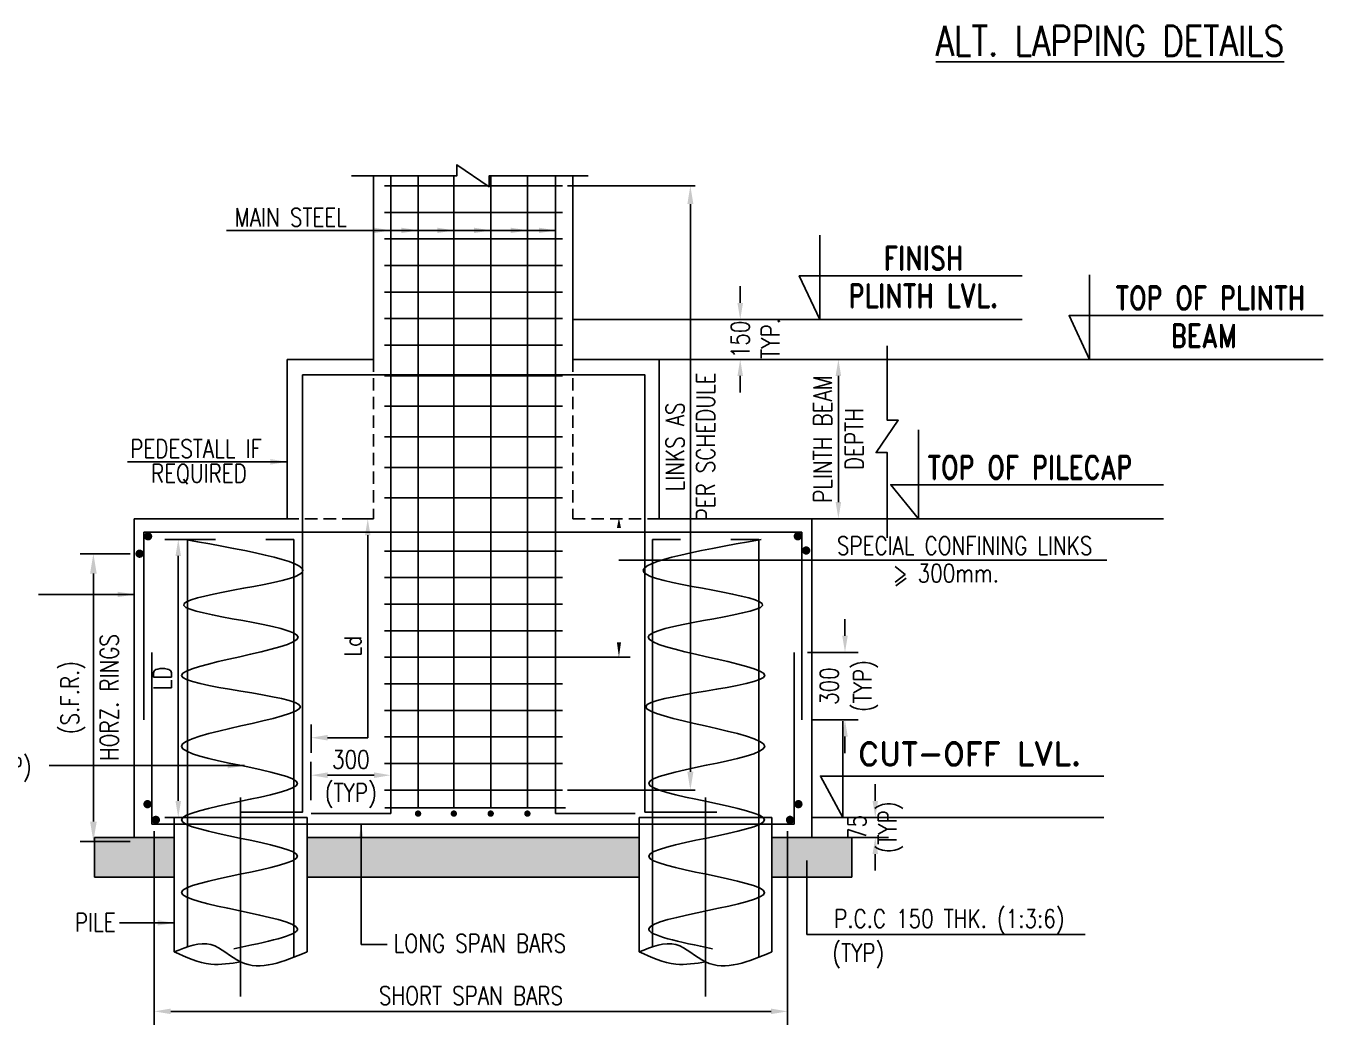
# Model space of a CAD drawing. Extents: x 455722 to 1142355, y -625363 to -272741.
# Drawn here: x 585997 to 605524, y -322401 to -307158 of the extents above; entities that cross this region are included whole.
import ezdxf
from ezdxf.enums import TextEntityAlignment as Align
from ezdxf.lldxf.tags import DXFTag

# ---------------------------------------------------------------- set-up
doc = ezdxf.new("R2010")
doc.units = 0
doc.header["$LTSCALE"] = 500
doc.header["$MEASUREMENT"] = 0
doc.linetypes.add('CENTER2', pattern=[1.125, 0.75, -0.125, 0.125, -0.125])
doc.linetypes.add('HIDDEN2', pattern=[0.1875, 0.125, -0.0625])
doc.layers.get('DEFPOINTS').update_dxf_attribs({"color": 4})
for name, color, linetype in [('CEN', 8, 'CENTER'), ('COL', 1, 'Continuous'), ('DIM', 5, 'Continuous'), ('DIM1', 5, 'Continuous'), ('level', 3, 'Continuous'), ('LEVEL SECTION', 3, 'Continuous'), ('LINK', 2, 'Continuous'), ('P.C.C', 8, 'Continuous'), ('S- PILE', 2, 'HIDDEN'), ('S-CONCRET LINE', 4, 'Continuous'), ('S-DIM-1', 5, 'Continuous'), ('S-R.C.C. PILE', 2, 'HIDDEN'), ('S-R.C.C. PILE CAP', 40, 'Continuous'), ('S-REINFORCEMENT', 6, 'Continuous'), ('S-TEXT-1', 4, 'Continuous'), ('S-TITLE', 6, 'Continuous'), ('TEXT NORMAL', 4, 'Continuous'), ('TXT', 4, 'Continuous'), ('TXT1', 2, 'Continuous')]:
    doc.layers.add(name, color=color, linetype=linetype)
doc.layers.add('FOOTING TEXT', color=1, linetype='Continuous', lineweight=9)
doc.styles.add('ROMAND', font='romand')
doc.styles.add('ROMANS', font='r.shx', dxfattribs={"width": 0.8, "height": 275, "bigfont": 'bigfont.shx'})
doc.styles.add('ROMANS22', font='r.shx', dxfattribs={"width": 0.8})
tags = doc.linetypes.add('CENTER', pattern=[2, 1.25, -0.25, 0.25, -0.25]).pattern_tags.tags
tags[10:11] = [DXFTag(74, 4), DXFTag(75, 0), DXFTag(340, '0'), DXFTag(46, 1.0), DXFTag(50, 0.0), DXFTag(44, 0.0), DXFTag(45, 0.0)]
tags[8:9] = [DXFTag(74, 4), DXFTag(75, 0), DXFTag(340, '0'), DXFTag(46, 1.0), DXFTag(50, 0.0), DXFTag(44, 0.0), DXFTag(45, 0.0)]
tags[6:7] = [DXFTag(74, 4), DXFTag(75, 0), DXFTag(340, '0'), DXFTag(46, 1.0), DXFTag(50, 0.0), DXFTag(44, 0.0), DXFTag(45, 0.0)]
tags[4:5] = [DXFTag(74, 4), DXFTag(75, 0), DXFTag(340, '0'), DXFTag(46, 1.0), DXFTag(50, 0.0), DXFTag(44, 0.0), DXFTag(45, 0.0)]
tags = doc.linetypes.add('HIDDEN', pattern=[0.375, 0.25, -0.125]).pattern_tags.tags
tags[6:7] = [DXFTag(74, 4), DXFTag(75, 0), DXFTag(340, '0'), DXFTag(46, 1.0), DXFTag(50, 0.0), DXFTag(44, 0.0), DXFTag(45, 0.0)]
tags[4:5] = [DXFTag(74, 4), DXFTag(75, 0), DXFTag(340, '0'), DXFTag(46, 1.0), DXFTag(50, 0.0), DXFTag(44, 0.0), DXFTag(45, 0.0)]
doc.dimstyles.new('Copy of INT2TIMES', dxfattribs={"dimtxt": 300, "dimasz": 275, "dimexe": 75, "dimexo": 75, "dimgap": 40, "dimtad": 1, "dimdec": 0, "dimlfac": 0.5, "dimrnd": 5, "dimzin": 0, "dimdsep": 46, "dimtxsty": 'ROMANS', "dimcen": -1, "dimclrd": 5, "dimclre": 5, "dimclrt": 4, "dimadec": 0, "dimazin": 0, "dimtfac": 1, "dimtdec": 0, "dimtix": 1, "dimtofl": 0, "dimtmove": 2, "dimatfit": 3, "dimfxl": 0, "dimtolj": 1, "dimtzin": 0, "dimarcsym": 0})
doc.dimstyles.new('DIM 4-100', dxfattribs={"dimscale": 100, "dimtxt": 2.5, "dimasz": 2.5, "dimexe": 1, "dimexo": 1, "dimgap": 1, "dimtad": 1, "dimdec": 0, "dimlfac": 0.25, "dimzin": 0, "dimdsep": 46, "dimtxsty": 'ROMANS22', "dimcen": 2.5, "dimclrd": 5, "dimclre": 5, "dimclrt": 4, "dimadec": 0, "dimazin": 0, "dimtfac": 1, "dimtdec": 0, "dimtmove": 0, "dimatfit": 3, "dimfxl": 0, "dimtolj": 1, "dimtzin": 0, "dimarcsym": 0})
doc.dimstyles.new('dim100', dxfattribs={"dimtxt": 250, "dimasz": 250, "dimexe": 200, "dimexo": 200, "dimgap": 100, "dimtad": 1, "dimdec": 0, "dimzin": 0, "dimdsep": 46, "dimtxsty": 'ROMANS', "dimcen": 0, "dimclrd": 5, "dimclre": 5, "dimclrt": 4, "dimadec": 0, "dimazin": 0, "dimtfac": 1, "dimtdec": 0, "dimtix": 1, "dimtofl": 0, "dimtmove": 2, "dimatfit": 3, "dimfxl": 0, "dimtolj": 1, "dimtzin": 0, "dimlwd": -1, "dimlwe": -1, "dimarcsym": 0})
doc.dimstyles.new('dim25', dxfattribs={"dimtxt": 250, "dimasz": 250, "dimexe": 200, "dimexo": 200, "dimgap": 100, "dimtad": 1, "dimdec": 0, "dimlfac": 0.25, "dimzin": 0, "dimdsep": 46, "dimtxsty": 'ROMANS', "dimcen": 0, "dimclrd": 5, "dimclre": 5, "dimclrt": 4, "dimadec": 0, "dimazin": 0, "dimtfac": 1, "dimtdec": 0, "dimtix": 1, "dimtofl": 0, "dimtmove": 2, "dimatfit": 3, "dimfxl": 0, "dimtolj": 1, "dimtzin": 0, "dimlwd": -1, "dimlwe": -1, "dimarcsym": 0})
doc.dimstyles.new('dim33.33', dxfattribs={"dimtxt": 250, "dimasz": 250, "dimexe": 200, "dimexo": 200, "dimgap": 100, "dimtad": 1, "dimdec": 0, "dimlfac": 0.333331, "dimzin": 0, "dimdsep": 46, "dimtxsty": 'ROMANS', "dimcen": 0, "dimclrd": 5, "dimclre": 5, "dimclrt": 4, "dimadec": 0, "dimazin": 0, "dimtfac": 1, "dimtdec": 0, "dimtix": 1, "dimtofl": 0, "dimtmove": 2, "dimatfit": 3, "dimfxl": 0, "dimtolj": 1, "dimtzin": 0, "dimlwd": -1, "dimlwe": -1, "dimarcsym": 0})

# ---------------------------------------------------------------- blocks, each defined once
blk = doc.blocks.new('*D195')
at = {"layer": 'DEFPOINTS', "color": 0, "transparency": 16777216}
for p in [(596750, -311579), (597612, -311579), (597039, -312179)]:
    blk.add_point(p, dxfattribs=at)
at = {"layer": 'S-DIM-1', "color": 5, "transparency": 16777216}
for p, q in [((596750, -311329), (596750, -311079)), ((597412, -311579), (596550, -311579)), ((596839, -312179), (596550, -312179)), ((596750, -312429), (596750, -312679))]:
    blk.add_line(p, q, dxfattribs=at)
for points in [[(596708, -311329), (596792, -311329), (596750, -311579)], [(596708, -312429), (596792, -312429), (596750, -312179)]]:
    blk.add_solid(points, dxfattribs=at)
at = {"layer": 'S-DIM-1', "color": 4, "transparency": 16777216, "insert": (596750, -311879), "char_height": 275, "attachment_point": 5, "rotation": 90, "style": 'ROMANS'}
blk.add_mtext('\\A1;150', dxfattribs=at)
blk = doc.blocks.new('*D196')
at = {"layer": 'DEFPOINTS', "color": 0, "transparency": 16777216}
for p in [(587927, -319083), (597464, -319083), (597464, -321999)]:
    blk.add_point(p, dxfattribs=at)
at = {"layer": 'S-DIM-1', "color": 5, "transparency": 16777216}
for p, q in [((587927, -319283), (587927, -322199)), ((597464, -319283), (597464, -322199)), ((588177, -321999), (597214, -321999))]:
    blk.add_line(p, q, dxfattribs=at)
for points in [[(588177, -321957), (588177, -322040), (587927, -321999)], [(597214, -321957), (597214, -322040), (597464, -321999)]]:
    blk.add_solid(points, dxfattribs=at)
at = {"layer": 'S-DIM-1', "color": 4, "transparency": 16777216, "insert": (592696, -321761), "char_height": 275, "attachment_point": 5, "style": 'ROMANS'}
blk.add_mtext('\\A1;SHORT SPAN BARS', dxfattribs=at)
blk = doc.blocks.new('*D197')
at = {"layer": 'DEFPOINTS', "color": 0, "transparency": 16777216}
for p in [(588848, -314890), (588290, -319079), (588706, -319079)]:
    blk.add_point(p, dxfattribs=at)
at = {"layer": 'S-DIM-1', "color": 5, "transparency": 16777216}
for p, q in [((588648, -314890), (588090, -314890)), ((588290, -315140), (588290, -318829)), ((588506, -319079), (588090, -319079))]:
    blk.add_line(p, q, dxfattribs=at)
for points in [[(588248, -315140), (588331, -315140), (588290, -314890)], [(588248, -318829), (588331, -318829), (588290, -319079)]]:
    blk.add_solid(points, dxfattribs=at)
at = {"layer": 'S-DIM-1', "color": 4, "transparency": 16777216, "insert": (588052, -316984), "char_height": 275, "attachment_point": 5, "rotation": 90, "style": 'ROMANS'}
blk.add_mtext('\\A1;LD', dxfattribs=at)
blk = doc.blocks.new('*D198')
at = {"layer": 'DEFPOINTS', "color": 0, "transparency": 16777216}
for p in [(597828, -319079), (598783, -319079), (597828, -319379)]:
    blk.add_point(p, dxfattribs=at)
at = {"layer": 'S-DIM-1', "color": 5, "transparency": 16777216}
for p, q in [((598783, -318829), (598783, -318579)), ((598028, -319079), (598983, -319079)), ((598028, -319379), (598983, -319379)), ((598783, -319629), (598783, -319879))]:
    blk.add_line(p, q, dxfattribs=at)
for points in [[(598742, -318829), (598825, -318829), (598783, -319079)], [(598742, -319629), (598825, -319629), (598783, -319379)]]:
    blk.add_solid(points, dxfattribs=at)
at = {"layer": 'S-DIM-1', "color": 4, "transparency": 16777216, "insert": (598783, -319229), "char_height": 275, "attachment_point": 5, "rotation": 90, "style": 'ROMANS'}
blk.add_mtext('\\A1;75\\P(TYP)', dxfattribs=at)
blk = doc.blocks.new('*D201')
at = {"layer": 'DEFPOINTS', "color": 0, "transparency": 16777216}
for p in [(597569, -312179), (597569, -314579), (598228, -314579)]:
    blk.add_point(p, dxfattribs=at)
at = {"layer": 'S-DIM-1', "color": 5, "transparency": 16777216}
for p, q in [((597769, -312179), (598428, -312179)), ((598228, -312429), (598228, -314329)), ((597769, -314579), (598428, -314579))]:
    blk.add_line(p, q, dxfattribs=at)
for points in [[(598186, -312429), (598269, -312429), (598228, -312179)], [(598186, -314329), (598269, -314329), (598228, -314579)]]:
    blk.add_solid(points, dxfattribs=at)
at = {"layer": 'S-DIM-1', "color": 4, "transparency": 16777216, "char_height": 275, "attachment_point": 5, "rotation": 90, "style": 'ROMANS'}
for s, insert in [('\\A1;PLINTH BEAM ', (597990, -313379)), ('\\A1;DEPTH', (598465, -313379))]:
    blk.add_mtext(s, dxfattribs=dict(at, insert=insert))
blk = doc.blocks.new('*D202')
at = {"layer": 'DEFPOINTS', "color": 0, "transparency": 16777216}
for p in [(591488, -318442), (590288, -319020), (591488, -319020)]:
    blk.add_point(p, dxfattribs=at)
at = {"layer": 'S-DIM-1', "color": 5, "transparency": 16777216}
for p, q in [((590288, -318820), (590288, -318242)), ((591488, -318820), (591488, -318242)), ((590538, -318442), (591238, -318442))]:
    blk.add_line(p, q, dxfattribs=at)
for points in [[(590538, -318400), (590538, -318484), (590288, -318442)], [(591238, -318400), (591238, -318484), (591488, -318442)]]:
    blk.add_solid(points, dxfattribs=at)
at = {"layer": 'S-DIM-1', "color": 4, "transparency": 16777216, "char_height": 275, "attachment_point": 5, "style": 'ROMANS'}
for s, insert in [('\\A1;300', (590888, -318205)), ('\\A1;(TYP)', (590888, -318752))]:
    blk.add_mtext(s, dxfattribs=dict(at, insert=insert))
blk = doc.blocks.new('*D210')
at = {"layer": 'DEFPOINTS', "color": 0, "ltscale": 2, "transparency": 16777216}
for p in [(594076, -309566), (594076, -318666), (595999, -318666)]:
    blk.add_point(p, dxfattribs=at)
at = {"layer": 'DIM', "color": 5, "lineweight": -2, "ltscale": 2, "transparency": 16777216}
for p, q in [((594151, -309566), (596074, -309566)), ((595999, -309841), (595999, -318391)), ((594151, -318666), (596074, -318666))]:
    blk.add_line(p, q, dxfattribs=at)
at = {"layer": 'DIM', "color": 5, "ltscale": 2, "transparency": 16777216}
for points in [[(595954, -309841), (596045, -309841), (595999, -309566)], [(595954, -318391), (596045, -318391), (595999, -318666)]]:
    blk.add_solid(points, dxfattribs=at)
at = {"layer": 'DIM', "color": 4, "ltscale": 2, "transparency": 16777216, "insert": (595999, -313498), "char_height": 275, "attachment_point": 5, "rotation": 90, "style": 'ROMANS'}
blk.add_mtext('\\A1;LINKS AS \\PPER SCHEDULE', dxfattribs=at)
blk = doc.blocks.new('*D211')
at = {"layer": 'DEFPOINTS', "color": 0, "transparency": 16777216}
for p in [(597563, -316592), (598327, -316592), (597628, -317609)]:
    blk.add_point(p, dxfattribs=at)
at = {"layer": 'S-DIM-1', "color": 5, "transparency": 16777216}
for p, q in [((598327, -316342), (598327, -316092)), ((597763, -316592), (598527, -316592)), ((597828, -317609), (598527, -317609)), ((598327, -317859), (598327, -318109))]:
    blk.add_line(p, q, dxfattribs=at)
for points in [[(598286, -316342), (598369, -316342), (598327, -316592)], [(598286, -317859), (598369, -317859), (598327, -317609)]]:
    blk.add_solid(points, dxfattribs=at)
at = {"layer": 'S-DIM-1', "color": 4, "transparency": 16777216, "char_height": 275, "attachment_point": 5, "rotation": 90, "style": 'ROMANS'}
for s, insert in [('\\A1;300', (598090, -317100)), ('\\A1;(TYP)', (598637, -317100))]:
    blk.add_mtext(s, dxfattribs=dict(at, insert=insert))
blk = doc.blocks.new('*D212')
at = {"layer": 'DEFPOINTS', "color": 0, "linetype": 'ByBlock', "transparency": 16777216}
for p in [(587764, -315106), (587012, -319440), (587764, -319440)]:
    blk.add_point(p, dxfattribs=at)
at = {"layer": 'DIM1', "color": 5, "linetype": 'ByBlock', "transparency": 16777216}
for p, q in [((587564, -315106), (586812, -315106)), ((587012, -315406), (587012, -319140)), ((587564, -319440), (586812, -319440))]:
    blk.add_line(p, q, dxfattribs=at)
for points in [[(586962, -315406), (587062, -315406), (587012, -315106)], [(586962, -319140), (587062, -319140), (587012, -319440)]]:
    blk.add_solid(points, dxfattribs=at)
at = {"layer": 'DIM1', "color": 4, "linetype": 'ByBlock', "transparency": 16777216, "char_height": 275, "attachment_point": 5, "rotation": 90, "style": 'ROMANS'}
for s, insert in [('\\A1;HORZ. RINGS', (587250, -317273)), ('\\A1;(S.F.R.)', (586703, -317273))]:
    blk.add_mtext(s, dxfattribs=dict(at, insert=insert))

msp = doc.modelspace()

# ---------------------------------------------------------------- hatches: boundary and pattern name
at = {"layer": 'P.C.C', "linetype": 'Continuous'}
h = msp.add_hatch(dxfattribs=at)
h.set_pattern_fill('AR-CONC', color=8, scale=60, style=0)
h.set_pattern_definition([(50, (-934534.54, -489651.5), (430.35611, -37.65128), [45, -495]), (355, (-934534.54, -489651.5), (-83.2508, 451.31528), [36, -396]), (100.4514, (-934498.67, -489654.64), (347.10563, 413.66373), [38.24411, -420.68527]), (46.1842, (-934534.54, -489531.5), (640.34463, -99.3114), [67.5, -742.5]), (96.6356, (-934481.2, -489539.8), (560.79762, 584.47072), [57.36617, -631.0278]), (351.1842, (-934534.54, -489531.5), (560.79717, 584.47116), [54, -594]), (21, (-934474.54, -489561.5), (358.14423, -241.571334), [45, -495]), (326, (-934474.54, -489561.5), (145.9892, 435.09003), [36, -396]), (71.4514, (-934444.7, -489581.63), (504.13358, 193.5183), [38.24411, -420.68527]), (37.5, (-934534.54, -489651.5), (7.295913, 199.736312), [0, -391.2, 0, -402, 0, -397.5]), (7.5, (-934534.54, -489651.5), (157.841722, 236.647027), [0, -229.2, 0, -382.2, 0, -151.5]), (327.5, (-934668.34, -489651.5), (320.293462, -13.532923), [0, -150, 0, -468, 0, -621]), (317.5, (-934728.34, -489651.5), (349.9117, 60.06299), [0, -195, 0, -310.8, 0, -441])])
h.paths.add_polyline_path([(595228.262, -319979.285), (595228.262, -319379.285), (590228.262, -319379.285), (590228.262, -319979.285)])
h.paths.add_polyline_path([(588228.262, -319979.285), (588228.262, -319379.285), (587628.262, -319379.285), (587028.262, -319379.285), (587028.262, -319979.285)])
h.paths.add_polyline_path([(597228.262, -319979.285), (598428.262, -319979.285), (598428.262, -319379.285), (597828.262, -319379.285), (597228.262, -319379.285)])

# ---------------------------------------------------------------- linework, layer by layer
at = {"layer": 'CEN', "linetype": 'Continuous'}
msp.add_line((594076.07, -316666.123), (595095.07, -316666.123), dxfattribs=at)
at = {"layer": 'COL', "linetype": 'Continuous', "const_width": 48}
for points in [[(591876.037, -319020.285, 1), (591924.037, -319020.285, 1)], [(592414.455, -319020.285, 1), (592462.455, -319020.285, 1)], [(592969.281, -319020.285, 1), (593017.281, -319020.285, 1)], [(593521.893, -319020.285, 1), (593569.893, -319020.285, 1)]]:
    msp.add_lwpolyline(points, format="xyb", close=True, dxfattribs=at)
at = {"layer": 'DIM', "color": 5}
for p, q in [((591129.396, -314579.285), (590942.396, -314579.285)), ((591142.396, -314829.285), (591142.396, -317877.498)), ((590288.262, -318103.5), (590288.262, -317677.498)), ((590538.262, -317877.498), (591142.396, -317877.498))]:
    msp.add_line(p, q, dxfattribs=at)
at = {"layer": 'DIM'}
msp.add_line((594924.102, -315202.652), (602269.924, -315202.652), dxfattribs=at)
at = {"layer": 'DIM', "color": 8}
msp.add_lwpolyline([(594462.203, -309413.627), (592971.67, -309413.627), (592971.67, -309579.991), (592484.853, -309247.263), (592484.853, -309413.627), (590896.559, -309413.627)], dxfattribs=at)
at = {"layer": 'DIM', "flags": 128}
msp.add_lwpolyline([(594924.102, -316442.845, 61.213, 0, 0), (594924.102, -316666.123, 0, 0, 0), (594924.102, -315554.09, 0, 0, 0), (594924.102, -314566.405, 0, 61.213, 0), (594924.102, -314719.336, 0, 0, 0)], format="xyseb", dxfattribs=at)
at = {"layer": 'DIM', "color": 5}
for points in [[(591100.73, -314829.285), (591184.063, -314829.285), (591142.396, -314579.285)], [(590538.262, -317835.831), (590538.262, -317919.165), (590288.262, -317877.498)]]:
    msp.add_solid(points, dxfattribs=at)
at = {"layer": 'FOOTING TEXT', "ltscale": 120, "const_width": 62.5}
for points in [[(587803.993, -314843.689, -1), (587866.493, -314843.689, -1)], [(597648.161, -314843.689, 1), (597585.661, -314843.689, 1)], [(587675.914, -315106.125, 1), (587738.414, -315106.125, 1)], [(597711.528, -315057.444, 1), (597774.028, -315057.444, 1)], [(587795.131, -318877.804, 1), (587857.631, -318877.804, 1)], [(597594.546, -318877.804, 1), (597657.046, -318877.804, 1)], [(587921.44, -319114.881, 1), (587983.94, -319114.881, 1)], [(597530.695, -319114.881, -1), (597468.195, -319114.881, -1)]]:
    msp.add_lwpolyline(points, format="xyb", close=True, dxfattribs=at)
at = {"layer": 'level', "color": 2}
for points in [[(597946.382, -310306.491), (597946.382, -311579.285), (597639.45, -310919.647), (600994.804, -310919.647)], [(602008.947, -310906.491), (602008.947, -312179.285), (601702.015, -311519.647), (605524.37, -311519.647)], [(599434.365, -313238.352), (599434.365, -314579.285), (599016.758, -314066.658), (603121.468, -314066.658)]]:
    msp.add_lwpolyline(points, dxfattribs=at)
at = {"layer": 'LEVEL SECTION'}
msp.add_lwpolyline([(598292.363, -317628.759), (598292.363, -319079.285), (597958.278, -318454.198), (602225.766, -318454.198)], dxfattribs=at)
at = {"layer": 'LINK'}
for p, q in [((591395.524, -309566.123), (594076.07, -309566.123)), ((591395.524, -309966.123), (594076.07, -309966.123)), ((591395.524, -310366.123), (594076.07, -310366.123)), ((591395.524, -310766.123), (594076.07, -310766.123)), ((591395.524, -311166.123), (594076.07, -311166.123)), ((591395.524, -311566.123), (594076.07, -311566.123)), ((591395.524, -311966.123), (594076.07, -311966.123)), ((591395.524, -312426.123), (594076.07, -312426.123)), ((591395.524, -312886.123), (594076.07, -312886.123)), ((591395.524, -313346.123), (594076.07, -313346.123)), ((591395.524, -313806.123), (594076.07, -313806.123)), ((591395.524, -314266.123), (594076.07, -314266.123)), ((591395.524, -315066.123), (594076.07, -315066.123)), ((591395.524, -315466.123), (594076.07, -315466.123)), ((591395.524, -315866.123), (594076.07, -315866.123)), ((591395.524, -316266.123), (594076.07, -316266.123)), ((591395.524, -316666.123), (594076.07, -316666.123)), ((591395.524, -317066.123), (594076.07, -317066.123)), ((591395.524, -317466.123), (594076.07, -317466.123)), ((591395.524, -317866.123), (594076.07, -317866.123)), ((591395.524, -318266.123), (594076.07, -318266.123)), ((591395.524, -318666.123), (594076.07, -318666.123))]:
    msp.add_line(p, q, dxfattribs=at)
at = {"layer": 'P.C.C', "color": 8, "linetype": 'Continuous'}
for p, q in [((587028.262, -319379.285), (587028.262, -319979.285)), ((587028.262, -319379.285), (587628.262, -319379.285)), ((597828.262, -319379.285), (598428.262, -319379.285)), ((598428.262, -319379.285), (598428.262, -319979.285)), ((587028.262, -319979.285), (588228.262, -319979.285)), ((590228.262, -319979.285), (595228.262, -319979.285)), ((597228.262, -319979.285), (598428.262, -319979.285))]:
    msp.add_line(p, q, dxfattribs=at)
at = {"layer": 'S- PILE', "color": 8, "linetype": 'Continuous'}
for points in [[(589123.813, -321054.662), (590084.646, -320754.067), (588339.555, -320207.783), (590084.642, -319661.375), (588339.557, -319114.48), (590084.752, -318565.715), (588337.328, -318009.165), (590128.069, -317409.729), (588338.128, -316939.512), (590094.237, -316363.995), (588372.251, -315886), (590121.84, -315416.164), (588393.355, -314892.23)], [(596332.711, -321054.662), (595371.877, -320754.067), (597116.969, -320207.783), (595371.882, -319661.375), (597116.966, -319114.48), (595371.771, -318565.715), (597119.196, -318009.165), (595328.455, -317409.729), (597118.395, -316939.512), (595362.286, -316363.995), (597084.273, -315886), (595334.684, -315416.164), (597063.168, -314892.23)]]:
    msp.add_spline(points, degree=3, dxfattribs=at)
at = {"layer": 'S-CONCRET LINE', "color": 130, "linetype": 'Continuous'}
for p, q in [((591228.262, -309413.627), (591228.262, -312179.285)), ((594228.262, -309413.627), (594228.262, -312179.285)), ((589928.262, -312179.285), (591228.262, -312179.285)), ((589928.262, -312179.285), (589928.262, -314579.285)), ((594228.262, -312179.285), (595528.262, -312179.285)), ((595528.262, -312179.285), (598962.622, -312179.285)), ((595528.262, -312179.285), (595528.262, -314579.285)), ((587628.262, -314579.285), (589928.262, -314579.285)), ((587628.262, -314579.285), (587628.262, -319379.285)), ((595528.262, -314579.285), (598962.622, -314579.285))]:
    msp.add_line(p, q, dxfattribs=at)
at = {"layer": 'S-CONCRET LINE', "color": 4, "linetype": 'Continuous'}
for p, q in [((597828.262, -314579.285), (597828.262, -319379.285)), ((587628.262, -319379.285), (588228.262, -319379.285)), ((590228.262, -319379.285), (595228.262, -319379.285)), ((597228.262, -319379.285), (597828.262, -319379.285))]:
    msp.add_line(p, q, dxfattribs=at)
at = {"layer": 'S-R.C.C. PILE', "color": 8, "linetype": 'CENTER2', "ltscale": 8}
for p, q in [((589228.262, -318776.886), (589228.262, -321833.871)), ((596228.262, -318776.886), (596228.262, -321833.871))]:
    msp.add_line(p, q, dxfattribs=at)
at = {"layer": 'S-R.C.C. PILE', "color": 8, "linetype": 'HIDDEN', "ltscale": 2}
for p, q in [((588228.262, -319079.285), (588228.262, -321103.723)), ((590228.262, -319079.285), (590228.262, -321103.723)), ((595228.262, -319079.285), (595228.262, -321103.723)), ((597228.262, -319079.285), (597228.262, -321103.723))]:
    msp.add_line(p, q, dxfattribs=at)
at = {"layer": 'S-R.C.C. PILE', "color": 8, "linetype": 'HIDDEN', "ltscale": 8}
for p, q in [((588228.262, -319079.285), (590228.262, -319079.285)), ((595228.262, -319079.285), (597228.262, -319079.285))]:
    msp.add_line(p, q, dxfattribs=at)
at = {"layer": 'S-R.C.C. PILE', "color": 8, "linetype": 'HIDDEN', "ltscale": 2}
msp.add_spline([(588228.262, -321103.723), (588781.146, -320992.743), (589228.262, -321254.841), (590228.262, -321103.723)], degree=3, dxfattribs=at)
for points, knots in [([(595228.262, -321103.723), (595419.657, -321025.204), (595786.957, -320874.521), (596345.755, -321470.575), (596877.009, -321249.736), (597228.262, -321103.723)], [0, 0, 0, 0, 563.912213843, 1082.186594709, 2093.54048626, 2093.54048626, 2093.54048626, 2093.54048626]), ([(588228.262, -321103.723), (588409.75, -321185.913), (588730.926, -321331.364), (589078.47, -321277.76), (589228.262, -321254.841)], [0, 0, 0, 0, 145.596522581, 257.659593306, 257.659593306, 257.659593306, 257.659593306]), ([(595228.262, -321103.723), (595409.75, -321185.913), (595730.926, -321331.364), (596078.47, -321277.76), (596228.262, -321254.841)], [0, 0, 0, 0, 145.596522581, 257.659593306, 257.659593306, 257.659593306, 257.659593306])]:
    msp.add_open_spline(points, degree=3, knots=knots, dxfattribs=at)
at = {"layer": 'S-R.C.C. PILE CAP', "color": 8, "linetype": 'HIDDEN2', "ltscale": 3}
for points in [[(591228.262, -312179.285), (591228.262, -314579.285), (589928.262, -314579.285)], [(594228.262, -312179.285), (594228.262, -314579.285), (595528.262, -314579.285)]]:
    msp.add_lwpolyline(points, dxfattribs=at)
at = {"layer": 'S-REINFORCEMENT'}
for p, q in [((591488.262, -319020.285), (591488.262, -309413.627)), ((591900.037, -318934.55), (591900.037, -309413.627)), ((592438.455, -318934.55), (592438.455, -309413.627)), ((592993.281, -318934.55), (592993.281, -309413.627)), ((593545.893, -318934.55), (593545.893, -309413.627)), ((593968.262, -319020.285), (593968.262, -309413.627)), ((597679.848, -314779.285), (587771.345, -314779.285)), ((587771.345, -317609.037), (587771.345, -314779.285)), ((597679.848, -317609.037), (597679.848, -314779.285)), ((587889.994, -319179.285), (587889.994, -316591.901)), ((597563.051, -319179.285), (597563.051, -316591.901)), ((591488.262, -319020.285), (590288.262, -319020.285)), ((591397.924, -318934.55), (594121.056, -318934.55)), ((593968.262, -319020.285), (595168.262, -319020.285)), ((597563.051, -319179.285), (587889.994, -319179.285))]:
    msp.add_line(p, q, dxfattribs=at)
at = {"layer": 'S-REINFORCEMENT', "color": 5, "linetype": 'HIDDEN', "ltscale": 2}
for p, q in [((588428.262, -314889.685), (588428.262, -321026.637)), ((588428.262, -314889.685), (588848.491, -314889.685)), ((589608.033, -314889.685), (590028.262, -314889.685)), ((590028.262, -314889.685), (590028.262, -321185.043)), ((595428.262, -314889.685), (595428.262, -321026.637)), ((595428.262, -314889.685), (595848.491, -314889.685)), ((596608.033, -314889.685), (597028.262, -314889.685)), ((597028.262, -314889.685), (597028.262, -321185.043))]:
    msp.add_line(p, q, dxfattribs=at)
at = {"layer": 'S-REINFORCEMENT'}
msp.add_lwpolyline([(596395.295, -318997.153), (595315.295, -318997.153), (595315.295, -312413.285), (590162.262, -312413.285), (590162.262, -318997.153), (589232.262, -318997.153)], dxfattribs=at)
at = {"layer": 'TEXT NORMAL', "color": 3}
for p, q in [((594228.262, -311579.285), (600994.804, -311579.285)), ((598962.622, -312179.285), (605524.37, -312179.285)), ((598863.565, -314579.285), (603121.468, -314579.285)), ((597828.262, -319079.285), (602225.766, -319079.285))]:
    msp.add_line(p, q, dxfattribs=at)
at = {"layer": 'TEXT NORMAL', "color": 8}
msp.add_lwpolyline([(598962.622, -311973.333), (598962.622, -313096.093), (599128.987, -313096.093), (598796.258, -313582.91), (598962.622, -313582.91), (598962.622, -314865.249)], dxfattribs=at)
at = {"layer": 'TXT', "linetype": 'ByBlock'}
msp.add_line((599090.171, -315588.801), (599249.439, -315476.334), dxfattribs=at)

# ---------------------------------------------------------------- texts
at = {"layer": 'DIM', "color": 4, "insert": (590917.396, -316499.785), "char_height": 250, "attachment_point": 5, "rotation": 90, "style": 'ROMANS'}
msp.add_mtext('\\A1;Ld', dxfattribs=at)
at = {"layer": 'S-TEXT-1', "linetype": 'ByBlock', "style": 'ROMANS', "width": 0.8}
for s, p in [('MAIN STEEL', (589984.519, -310040.101)), ('SPECIAL CONFINING LINKS', (600129.183, -314984.357)), ('> 300mm.', (599845.161, -315399.379))]:
    msp.add_text(s, height=275, dxfattribs=at).set_placement(p, align=Align.MIDDLE)
msp.add_text('TYP.', height=275, rotation=90, dxfattribs=at).set_placement((597205.132, -311863.556), align=Align.MIDDLE)
for s, p in [('PEDESTALL IF', (587567.471, -313662.469)), (' REQUIRED', (587729.126, -314034.648)), ('PILE LINKS (TYP)', (583555.287, -318448.315)), ('P.C.C 150 THK. (1:3:6)', (598163.288, -320738.527)), ('PILE', (586733.353, -320796.669)), ('LONG SPAN BARS', (591534.328, -321110.405)), ('(TYP)', (598135.71, -321254.673))]:
    msp.add_text(s, height=275, dxfattribs=at).set_placement(p)
at = {"layer": 'S-TITLE', "style": 'ROMANS', "width": 0.8}
msp.add_text('%%UALT. LAPPING DETAILS', height=450, dxfattribs=at).set_placement((602316.666, -307382.525), align=Align.MIDDLE)
at = {"layer": 'TXT1', "style": 'ROMAND', "width": 0.8}
for s, p in [('FINISH', (599510.135, -310653.981)), ('PLINTH LVL.', (599510.135, -311222.262)), ('TOP OF PLINTH', (603828.2, -311253.981)), ('BEAM', (603731.2, -311822.262))]:
    msp.add_text(s, height=350, dxfattribs=at).set_placement(p, align=Align.MIDDLE)
msp.add_text('TOP OF PILECAP', height=350, dxfattribs=at).set_placement((599569.306, -313982.272))
at = {"layer": 'TXT1', "insert": (598528.124, -318121.643), "char_height": 350, "attachment_point": 4, "style": 'ROMAND'}
msp.add_mtext('CUT-OFF LVL.', dxfattribs=at)

# ---------------------------------------------------------------- dimensions: what is measured, and where the dimension line sits
at = {"layer": 'DIM', "ltscale": 2}
dim = msp.add_linear_dim(base=(595999.407, -318666.123), p1=(594076.07, -309566.123), p2=(594076.07, -318666.123), angle=90, text='LINKS AS \\XPER SCHEDULE', dimstyle='Copy of INT2TIMES', override={"dimtxt": 275, "dimtmove": 1}, dxfattribs=at)
dim.commit()
dim.dimension.update_dxf_attribs({"geometry": '*D210', "text_midpoint": (595999.407, -313498.124), "dimtype": 160})
at = {"layer": 'DIM1', "color": 5, "linetype": 'ByBlock'}
dim = msp.add_linear_dim(base=(587012.108, -319440.089), p1=(587764.081, -315106.125), p2=(587764.081, -319440.089), angle=90, text='(S.F.R.)\\XHORZ. RINGS', dimstyle='dim25', override={"dimtxt": 300, "dimasz": 300}, dxfattribs=at)
dim.commit()
dim.dimension.update_dxf_attribs({"geometry": '*D212', "text_midpoint": (587012.108, -317273.107)})
at = {"layer": 'S-DIM-1'}
dim = msp.add_linear_dim(base=(596750.085, -311579.285), p1=(597039.449, -312179.285), p2=(597611.992, -311579.285), angle=90, dimstyle='dim25', dxfattribs=at)
dim.commit()
dim.dimension.update_dxf_attribs({"geometry": '*D195', "text_midpoint": (596750.085, -311879.285), "dimtype": 160})
for base, p1, p2, text, picture, middle in [((598227.534, -314579.285), (597569.172, -312179.285), (597569.172, -314579.285), 'PLINTH BEAM \\XDEPTH', '*D201', (598227.534, -313379.285)), ((588289.712, -319079.285), (588848.491, -314889.685), (588705.915, -319079.285), 'LD', '*D197', (588052.212, -316984.485)), ((598327.29, -316591.901), (597628.262, -317609.037), (597563.051, -316591.901), '300\\X(TYP)', '*D211', (598327.29, -317100.469))]:
    dim = msp.add_linear_dim(base=base, p1=p1, p2=p2, angle=90, text=text, dimstyle='dim25', dxfattribs=at)
    dim.commit()
    dim.dimension.update_dxf_attribs({"geometry": picture, "text_midpoint": middle})
for base, p1, p2, text, dimstyle, picture, middle in [((591488.262, -318442.005), (590288.262, -319020.285), (591488.262, -319020.285), '<>\\X(TYP)', 'dim25', '*D202', (590888.262, -318442.005)), ((597464.207, -321998.528), (587927.105, -319082.723), (597464.207, -319082.723), 'SHORT SPAN BARS', 'dim33.33', '*D196', (592695.656, -321761.028))]:
    dim = msp.add_linear_dim(base=base, p1=p1, p2=p2, text=text, dimstyle=dimstyle, dxfattribs=at)
    dim.commit()
    dim.dimension.update_dxf_attribs({"geometry": picture, "text_midpoint": middle})
dim = msp.add_linear_dim(base=(598783.188, -319079.285), p1=(597828.262, -319379.285), p2=(597828.262, -319079.285), angle=90, text='<>\\X(TYP)', dimstyle='dim25', dxfattribs=at)
dim.commit()
dim.dimension.update_dxf_attribs({"geometry": '*D198', "text_midpoint": (598783.188, -319229.285), "dimtype": 160})

# ---------------------------------------------------------------- leaders
at = {"layer": 'DIM'}
for points, dimstyle in [([(591488.262, -310236.934), (589016.396, -310236.934)], 'dim25'), ([(593545.893, -310236.934), (589196.528, -310236.934)], 'dim25'), ([(591900.037, -310236.934), (589428.172, -310236.934)], 'dim25'), ([(593968.262, -310236.934), (589618.896, -310236.934)], 'dim25'), ([(592438.455, -310236.934), (589966.59, -310236.934)], 'dim25'), ([(592993.281, -310236.934), (590521.416, -310236.934)], 'dim25'), ([(591043.238, -319179.285), (591043.238, -320989.428), (591433.044, -320989.428)], 'dim33.33')]:
    msp.add_leader(points, dimstyle=dimstyle, dxfattribs=at)
at = {"layer": 'DIM1', "linetype": 'Continuous'}
for points in [[(587628.262, -315719.611), (586187.014, -315719.611)], [(597754.684, -319724.309), (597754.684, -320838.636), (601944.011, -320838.636)]]:
    msp.add_leader(points, dimstyle='DIM 4-100', override={"dimtxt": 2.5}, dxfattribs=at)
at = {"layer": 'S-DIM-1'}
for points, dimstyle in [([(589928.262, -313722.382), (587523.086, -313722.382)], 'dim25'), ([(588228.262, -320666.459), (587407.347, -320666.459)], 'dim33.33')]:
    msp.add_leader(points, dimstyle=dimstyle, dxfattribs=at)
msp.add_leader([(589284.701, -318298.2), (586345.487, -318298.2)], dimstyle='dim100', override={"dimtad": 0}, dxfattribs=at)

doc.saveas('drawing.dxf')
